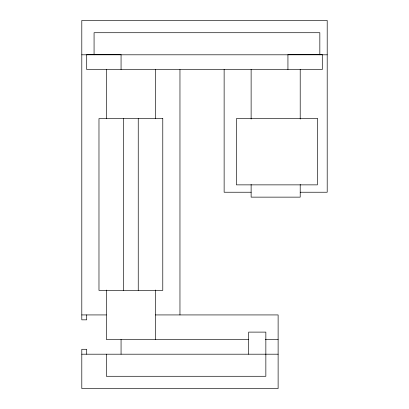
<?xml version="1.0" encoding="UTF-8"?>
<svg xmlns="http://www.w3.org/2000/svg" width="409" height="409" viewBox="0 0 409 409"><rect width="100%" height="100%" fill="white"/><g stroke="black" fill="none" stroke-linecap="round" stroke-linejoin="round"><path stroke-width="0.61" d="M81.8 54.806L327.2 54.806M251.126 192.23L224.132 192.23L224.132 69.438M300.206 192.23L327.2 192.23L327.2 20.45L81.8 20.45L81.8 319.838L86.708 319.838L86.708 314.93M81.8 314.93L106.34 314.93M155.42 314.93L278.12 314.93L278.12 388.55L81.8 388.55L81.8 349.286L86.708 349.286L86.708 354.194M248.723 339.47L106.34 339.47L106.34 290.063M265.339 339.47L278.12 339.47M81.8 354.194L278.12 354.194M319.838 54.806L319.838 32.72L94.07 32.72L94.07 54.806M300.206 69.438L300.206 119.065M300.206 184.423L300.206 197.138L251.126 197.138L251.126 184.423M287.936 69.53L287.936 54.601L322.292 54.601L322.292 69.53L86.708 69.53L86.708 54.601L121.064 54.601L121.064 69.53M251.126 69.438L251.126 119.065M248.672 354.194L248.672 332.108L265.85 332.108L265.85 376.28L106.34 376.28L106.34 354.194M179.96 69.53L179.96 314.93M155.42 69.53L155.42 118.738M155.42 290.007L155.42 339.47M138.242 118.61L138.242 290.39M123.518 118.61L123.518 290.39M121.064 339.47L121.064 354.194M106.34 69.469L106.34 118.61M162.782 118.61L98.978 118.61L98.978 290.39L162.782 290.39L162.782 118.61M317.384 118.61L236.402 118.61L236.402 184.868L317.384 184.868L317.384 118.61"/></g></svg>
